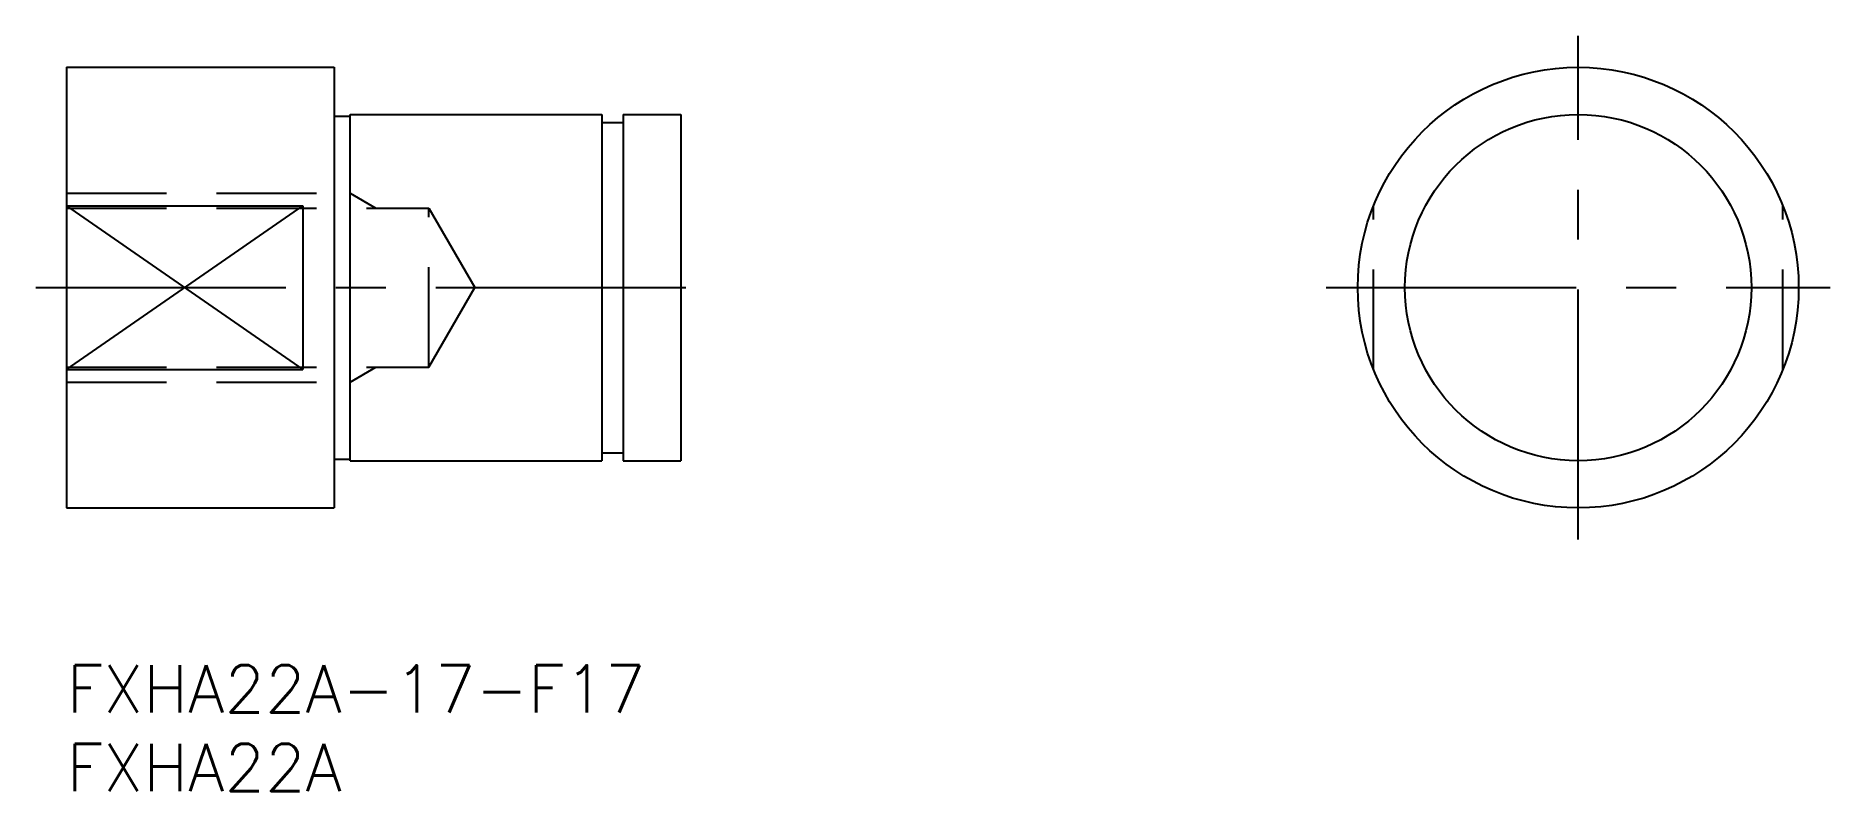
# Model space of a CAD drawing. Extents: x -2 to 112, y -8 to 40.
import ezdxf

# ---------------------------------------------------------------- set-up
doc = ezdxf.new("R2010")
doc.units = 0
doc.header["$LTSCALE"] = 0.5
doc.linetypes.add('CENTER', pattern=[50.8, 31.75, -6.35, 6.35, -6.35])
doc.linetypes.add('DASHED', pattern=[19.05, 12.7, -6.35])
for name, color, linetype in [('MSM_CENTER', 1, 'CENTER'), ('MSM_CONTINUOUS', 7, 'CONTINUOUS'), ('MSM_DASHED', 4, 'DASHED'), ('MSM_NARROW', 5, 'CONTINUOUS'), ('MSM_PART_NUMBER', 7, 'CONTINUOUS')]:
    doc.layers.add(name, color=color, linetype=linetype)
doc.styles.get("Standard").update_dxf_attribs({"font": 'txt.shx', "height": 3, "bigfont": 'bigfont.shx'})

# ---------------------------------------------------------------- blocks, each defined once
blk = doc.blocks.new('*U3')
at = {"layer": 'MSM_PART_NUMBER'}
blk.add_text('FXHA22A-17-F17', height=3, dxfattribs=at).set_placement((0, -3))
blk = doc.blocks.new('*U4')
at = {"layer": 'MSM_PART_NUMBER'}
blk.add_text('FXHA22A', height=3, dxfattribs=at).set_placement((0, -8))

msp = doc.modelspace()

# ---------------------------------------------------------------- linework, layer by layer
at = {"layer": 'MSM_CENTER'}
for p, q in [((96, 8), (96, 40)), ((-1.95, 24), (40.95, 24)), ((80, 24), (112, 24))]:
    msp.add_line(p, q, dxfattribs=at)
at = {"layer": 'MSM_CONTINUOUS'}
for p, q in [((0, 38), (0, 10)), ((0, 38), (17, 38)), ((17, 38), (17, 10)), ((17, 34.9), (18, 34.9)), ((18, 35), (34, 35)), ((18, 13), (18, 35)), ((34, 35), (34, 13)), ((34, 34.5), (35.35, 34.5)), ((35.35, 35), (39, 35)), ((35.35, 35), (35.35, 13)), ((39, 35), (39, 13)), ((0, 29.2), (15, 29.2)), ((15, 29.2), (15, 18.8)), ((0, 18.8), (15, 18.8)), ((17, 13.1), (18, 13.1)), ((18, 13), (34, 13)), ((34, 13.5), (35.35, 13.5)), ((35.35, 13), (39, 13)), ((0, 10), (17, 10))]:
    msp.add_line(p, q, dxfattribs=at)
for radius in [14, 11]:
    msp.add_circle((96, 24), radius, dxfattribs=at)
at = {"layer": 'MSM_DASHED'}
for p, q in [((0, 30), (18, 30)), ((18, 30), (19.64, 29.05)), ((0, 29.05), (23, 29.05)), ((23, 18.95), (23, 29.05)), ((23, 29.05), (25.92, 24)), ((83, 18.8), (83, 29.2)), ((109, 18.8), (109, 29.2)), ((23, 18.95), (25.92, 24)), ((0, 18.95), (23, 18.95)), ((18, 18), (19.64, 18.95)), ((0, 18), (18, 18))]:
    msp.add_line(p, q, dxfattribs=at)
at = {"layer": 'MSM_NARROW'}
for p, q in [((0, 29.2), (15, 18.8)), ((0, 18.8), (15, 29.2))]:
    msp.add_line(p, q, dxfattribs=at)

# ---------------------------------------------------------------- block references
at = {"layer": 'MSM_CONTINUOUS'}
for name in ['*U3', '*U4']:
    msp.add_blockref(name, (0, 0), dxfattribs=at)

doc.saveas('drawing.dxf')
